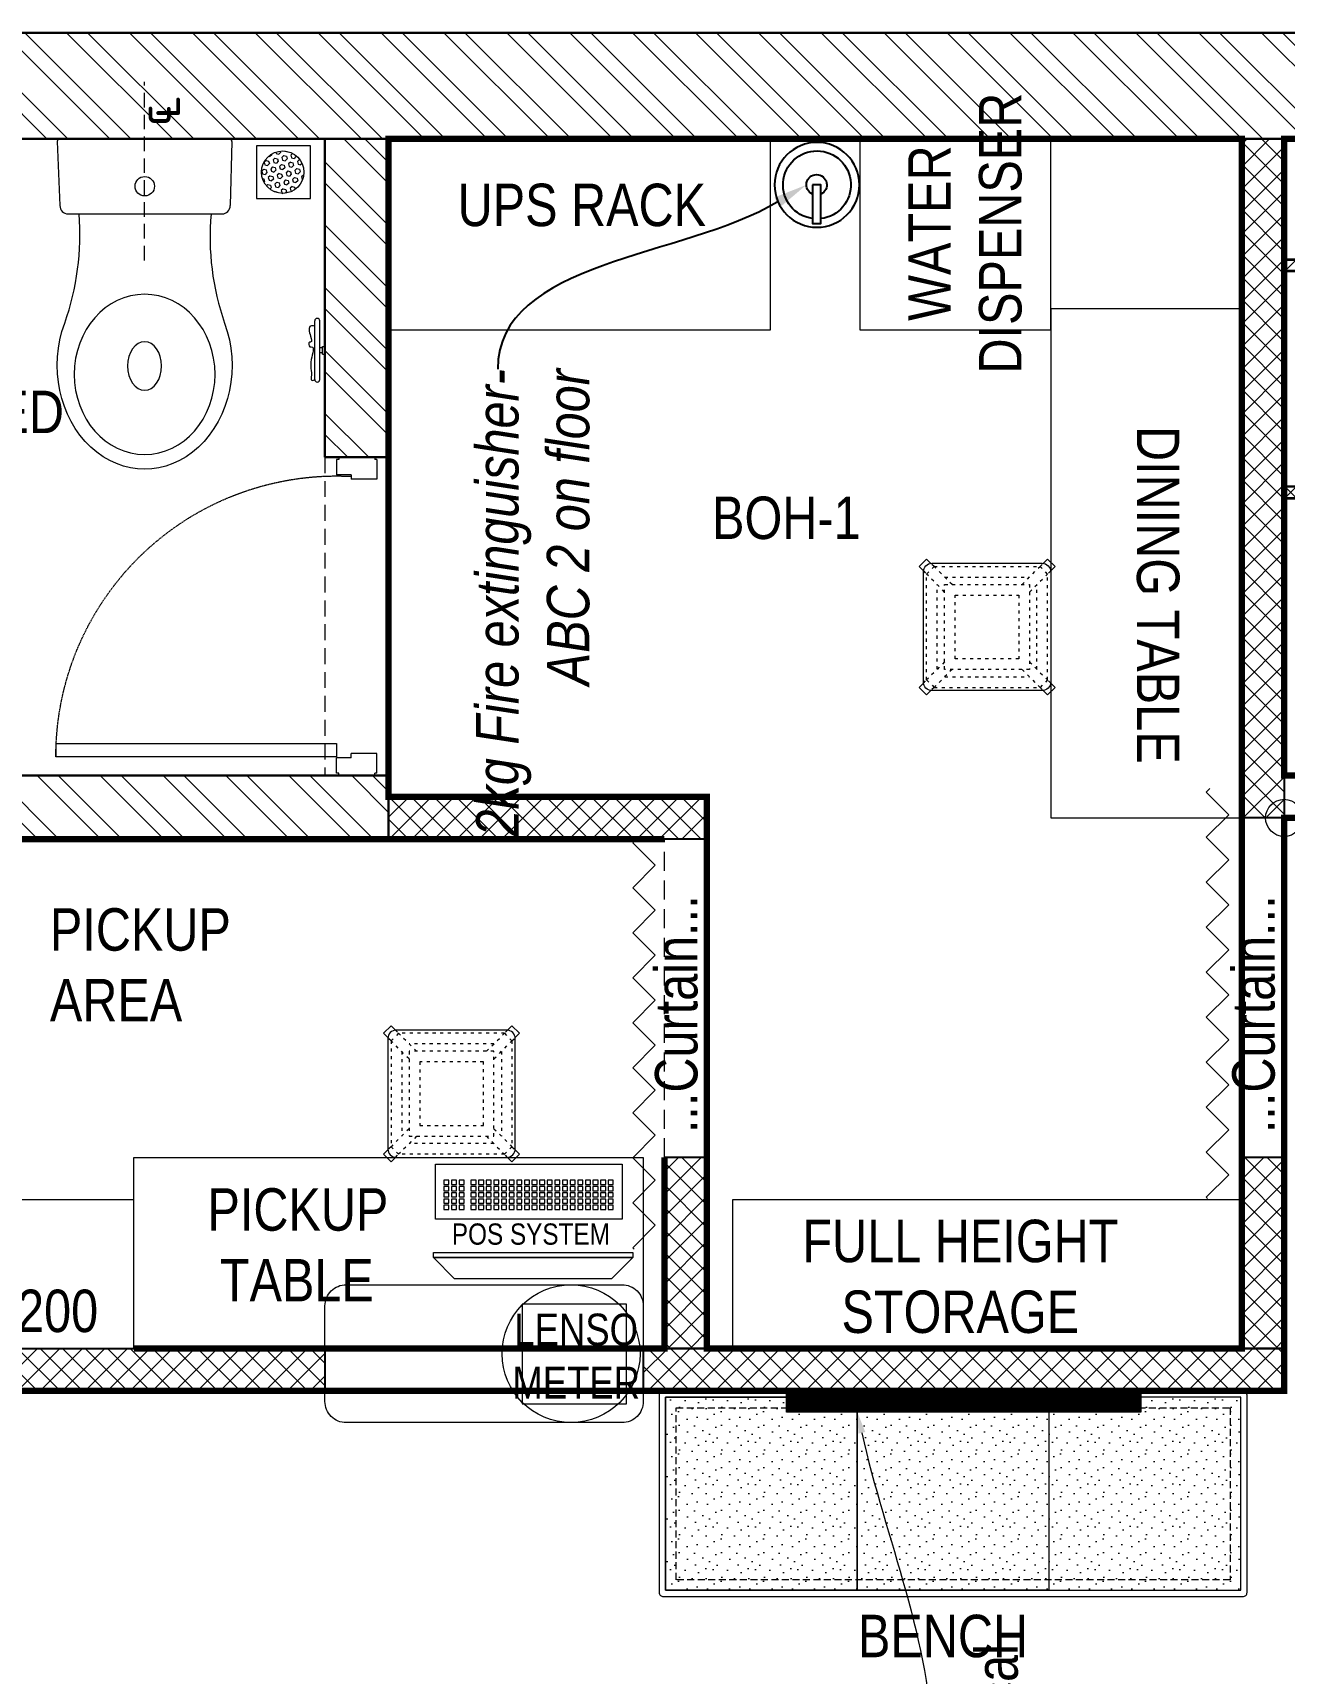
# Model space of a CAD drawing. Header units: millimetres. Extents: x -4703 to 3915, y -898839 to -884084.
# Drawn here: x -2680 to 268, y -887950 to -884084 of the extents above; entities that cross this region are included whole.
import ezdxf
from ezdxf import colors
from ezdxf.entities.mleader import LeaderData, LeaderLine
from ezdxf.math import Vec2, Vec3

# ---------------------------------------------------------------- set-up
doc = ezdxf.new("R2010")
doc.units = ezdxf.units.MM
doc.header["$LTSCALE"] = 12
doc.header["$MEASUREMENT"] = 0
for name, pattern in [('a_p6_plan_L18$0$HIDDEN', [0.375, 0.25, -0.125]), ('ACAD_ISO03W100', [30, 12, -18]), ('CENTER', [2, 1.25, -0.25, 0.25, -0.25]), ('DOT2', [0.125, 0, -0.125]), ('HIDDEN', [0.375, 0.25, -0.125]), ('HIDDEN2', [0.1875, 0.125, -0.0625])]:
    doc.linetypes.add(name, pattern=pattern)
doc.layers.get('0').update_dxf_attribs({"lineweight": 25})
for name, color, linetype, lineweight in [('A-SHUTTER', 5, 'Continuous', 18), ('A-WALL', 1, 'Continuous', 30), ('A-WALL HATCH', 251, 'Continuous', 5), ('centerline-toilets', 2, 'CENTER', 13), ('F-FIRE EXTINGUISHER', 1, 'Continuous', 25), ('LK-CURTAIN', 144, 'Continuous', 9), ('LK-DOOR', 34, 'Continuous', 20), ('LK-DOOR LINTEL', 32, 'HIDDEN2', 5), ('LK-EQPMT', 3, 'Continuous', 18), ('LK-FF&E FLOOR', 1, 'Continuous', 9), ('LK-FF&E WALL', 1, 'Continuous', 9), ('LK-FLOORING-GRAY', 8, 'Continuous', 15), ('LK-IT', 3, 'Continuous', 18), ('LK-PART-HATCH', 8, 'Continuous', 5), ('LK-PARTITION', 21, 'Continuous', 25), ('LK-PELMET', 5, 'a_p6_plan_L18$0$HIDDEN', 9), ('LK-ROOM TAG', 7, 'Continuous', 25), ('LK-Signage', 5, 'Continuous', 13), ('LK-TEXT', 31, 'Continuous', 5), ('LK-TILES FINISH', 251, 'Continuous', 5), ('LN-ELEVATION-1', 81, 'Continuous', 13), ('LN-ELEVATION-2', 103, 'Continuous', 20), ('LN-ELEVATION-3', 125, 'a_p6_plan_L18$0$HIDDEN', 18), ('LN-ELEVATION-5', 167, 'Continuous', 5), ('LN-HATCH', 251, 'Continuous', 0), ('LN-TEXT', 7, 'Continuous', 0), ('PHE-FITTING', 5, 'Continuous', 9), ('PLANO-BOUNDARY', 252, 'Continuous', 5), ('PLANO-CARPET', 3, 'Continuous', 18)]:
    doc.layers.add(name, color=color, linetype=linetype, lineweight=lineweight)
doc.layers.add('LK-FLUTED FINISH', color=20, linetype='Continuous', lineweight=30, true_color=0xff5e29)
doc.layers.add('LK-PAINT FINISH', color=173, linetype='Continuous', lineweight=13, true_color=0x4242e0)
doc.layers.add('PLANO-TRADE AREA', color=7, linetype='Continuous')
doc.styles.add('LK TXT', font='Gill Sans MT Condensed Regular.ttf')
doc.styles.add('LK TXT STD 100', font='Arial Narrow.ttf', dxfattribs={"height": 100})
doc.styles.get("Standard").update_dxf_attribs({"font": 'Arial Narrow.ttf'})

# ---------------------------------------------------------------- blocks, each defined once
blk = doc.blocks.new('CLENS 600 TYPE 6')
at = {"layer": 'LN-ELEVATION-1', "ltscale": 0.5}
blk.add_lwpolyline([(130, -225), (-130, -225, -0.414214), (-150, -205), (-150, 55, -0.414214), (-130, 75), (130, 75, -0.414214), (150, 55), (150, -205, -0.414214)], format="xyb", close=True, dxfattribs=at)
at = {"layer": 'LN-ELEVATION-3', "linetype": 'ACAD_ISO03W100', "ltscale": 0.05}
for p, q in [((-100, 7.3), (-142.4, 49.7)), ((-142.4, -199.7), (-142.4, 49.7)), ((-82.3, 25), (-124.7, 67.4)), ((124.7, 67.4), (-124.7, 67.4)), ((99.7, 42.4), (-99.7, 42.4)), ((82.3, 25), (124.7, 67.4)), ((100, 7.3), (142.4, 49.7)), ((142.4, -199.7), (142.4, 49.7)), ((-117.4, -174.7), (-117.4, 24.7)), ((117.4, -174.7), (117.4, 24.7)), ((-100, -157.3), (-142.4, -199.7)), ((-82.3, -175), (-124.7, -217.4)), ((99.7, -192.4), (-99.7, -192.4)), ((82.3, -175), (124.7, -217.4)), ((100, -157.3), (142.4, -199.7)), ((124.7, -217.4), (-124.7, -217.4))]:
    blk.add_line(p, q, dxfattribs=at)
for points in [[(-132.2, 74.9), (-124.7, 67.4), (-142.4, 49.7), (-149.9, 57.2)], [(132.2, 74.9), (124.7, 67.4), (142.4, 49.7), (149.9, 57.2)], [(-132.2, -224.9), (-124.7, -217.4), (-142.4, -199.7), (-149.9, -207.2)], [(132.2, -224.9), (124.7, -217.4), (142.4, -199.7), (149.9, -207.2)]]:
    blk.add_lwpolyline(points, dxfattribs=at)
for points in [[(100, -175), (-100, -175), (-100, 25), (100, 25)], [(75, -150), (-75, -150), (-75, 0), (75, 0)]]:
    blk.add_lwpolyline(points, close=True, dxfattribs=at)
at = {"layer": 'LN-ELEVATION-5', "ltscale": 0.5}
for points in [[(-149.9, 57.2), (-160.1, 67.4), (-142.4, 85.1), (-132.2, 74.9)], [(149.9, 57.2), (160.1, 67.4), (142.4, 85.1), (132.2, 74.9)], [(-149.9, -207.2), (-160.1, -217.4), (-142.4, -235.1), (-132.2, -224.9)], [(149.9, -207.2), (160.1, -217.4), (142.4, -235.1), (132.2, -224.9)]]:
    blk.add_lwpolyline(points, dxfattribs=at)
blk = doc.blocks.new('*U44')
at = {"layer": 'LK-EQPMT', "ltscale": 12}
blk.add_lwpolyline([(6, 4.9), (-6, 4.9), (-6, -4.9), (6, -4.9)], close=True, dxfattribs=at)
blk = doc.blocks.new('*U47')
at = {"layer": 'LN-ELEVATION-1', "color": 0, "linetype": 'ByBlock', "lineweight": -2, "transparency": 16777216}
for p in [(0, 0), (18, 0), (35.9, 0), (53.9, 0), (71.8, 0), (89.8, 0), (107.8, 0), (125.7, 0), (143.7, 0), (161.6, 0), (179.6, 0), (197.6, 0), (215.5, 0), (233.5, 0), (251.4, 0), (269.4, 0), (287.4, 0), (305.3, 0), (323.3, 0), (0, -14.7), (0, -29.5), (18, -14.7), (18, -29.5), (35.9, -14.7), (35.9, -29.5), (53.9, -14.7), (53.9, -29.5), (71.8, -14.7), (71.8, -29.5), (89.8, -14.7), (89.8, -29.5), (107.8, -14.7), (107.8, -29.5), (125.7, -14.7), (125.7, -29.5), (143.7, -14.7), (143.7, -29.5), (161.6, -14.7), (161.6, -29.5), (179.6, -14.7), (179.6, -29.5), (197.6, -14.7), (197.6, -29.5), (215.5, -14.7), (215.5, -29.5), (233.5, -14.7), (233.5, -29.5), (251.4, -14.7), (251.4, -29.5), (269.4, -14.7), (269.4, -29.5), (287.4, -14.7), (287.4, -29.5), (305.3, -14.7), (305.3, -29.5), (323.3, -14.7), (323.3, -29.5), (0, -44.2), (0, -59), (18, -44.2), (18, -59), (35.9, -44.2), (35.9, -59), (53.9, -44.2), (53.9, -59), (71.8, -44.2), (71.8, -59), (89.8, -44.2), (89.8, -59), (107.8, -44.2), (107.8, -59), (125.7, -44.2), (125.7, -59), (143.7, -44.2), (143.7, -59), (161.6, -44.2), (161.6, -59), (179.6, -44.2), (179.6, -59), (197.6, -44.2), (197.6, -59), (215.5, -44.2), (215.5, -59), (233.5, -44.2), (233.5, -59), (251.4, -44.2), (251.4, -59), (269.4, -44.2), (269.4, -59), (287.4, -44.2), (287.4, -59), (305.3, -44.2), (305.3, -59), (323.3, -44.2), (323.3, -59)]:
    blk.add_blockref('*U44', p, dxfattribs=at)
blk = doc.blocks.new('*U46')
at = {"layer": 'LK-EQPMT', "ltscale": 12}
blk.add_lwpolyline([(6, 4.9), (-6, 4.9), (-6, -4.9), (6, -4.9)], close=True, dxfattribs=at)
blk = doc.blocks.new('*U45')
at = {"layer": 'LN-ELEVATION-1', "color": 0, "linetype": 'ByBlock', "lineweight": -2, "transparency": 16777216}
for p in [(0, 0), (18, 0), (35.9, 0), (0, -14.7), (0, -29.5), (18, -14.7), (18, -29.5), (35.9, -14.7), (35.9, -29.5), (0, -44.2), (0, -59), (18, -44.2), (18, -59), (35.9, -44.2), (35.9, -59)]:
    blk.add_blockref('*U46', p, dxfattribs=at)
blk = doc.blocks.new('A$C1b67bf34')
at = {"layer": 'LN-ELEVATION-1', "ltscale": 0.5}
for points in [[(445, 269.6), (445, 140.5), (5, 140.5), (5, 269.6)], [(470, 50), (0, 50), (0, 62), (470, 62)], [(420, 0), (50, 0), (0, 50), (470, 50)]]:
    blk.add_lwpolyline(points, close=True, dxfattribs=at)
at = {"layer": 'LN-ELEVATION-1', "rotation": 180}
for name, p in [('*U45', (66.4, 168)), ('*U47', (417.9, 168))]:
    blk.add_blockref(name, p, dxfattribs=at)
at = {"layer": 'LN-ELEVATION-3', "color": 13, "ltscale": 0.5, "true_color": 0xff5252, "insert": (43.5, 130.2), "char_height": 50, "attachment_point": 1}
blk.add_mtext_dynamic_manual_height_columns('POS SYSTEM', width=589.022, gutter_width=12.5, heights=[0], dxfattribs=at)
blk = doc.blocks.new('WC-Pico')
at = {"layer": 'centerline-toilets', "linetype": 'HIDDEN', "ltscale": 10}
blk.add_line((0, -125.2), (0, 242.7), dxfattribs=at)
at = {"layer": 'PHE-FITTING'}
for p, q in [((-179.8, 119.8), (-174.6, -12.4)), ((174.8, 125), (-174.8, 125)), ((179.8, 119.8), (176.3, -12.4)), ((-157.8, -29.5), (159.5, -29.5))]:
    blk.add_line(p, q, dxfattribs=at)
blk.add_circle((0.2, 27.5), 20, dxfattribs=at)
for centre, radius, start, end in [((-174.8, 120), 5, 90, 182.0454), ((174.8, 120), 5, 357.9546, 90), ((-157.7, -12.7), 16.8, 179.1019, 269.6491), ((-678.1, -72.8), 544.8, 340.5196, 4.5617), ((678.5, -76.9), 543.8, 174.997, 199.0619), ((159.4, -12.7), 16.8, 270.3509, 0.8981)]:
    blk.add_arc(centre, radius, start, end, dxfattribs=at)
at = {"layer": 'PHE-FITTING', "extrusion": (0, 0, -1)}
blk.add_ellipse((0, -360), major_axis=(0, 165), ratio=0.878788, dxfattribs=at)
for centre, major_axis, ratio, start_param, end_param in [((0, -341.2), (0, 213.8), 0.842028, 7.436326, 11.41323), ((0, -342.6), (0, 50), 0.7, 1.570796326794896, 7.853981633974482)]:
    blk.add_ellipse(centre, major_axis=major_axis, ratio=ratio, start_param=start_param, end_param=end_param, dxfattribs=at)
at = {"layer": 'centerline-toilets', "linetype": 'DOT2', "insert": (31.4, 174.7), "char_height": 75, "width": 495.827, "attachment_point": 5, "rotation": 90}
blk.add_mtext('{\\fISOCPEUR|b0|i0|c0|p34;℄}', dxfattribs=at)
blk = doc.blocks.new('jALI')
at = {"layer": 'PHE-FITTING', "ltscale": 5}
h = blk.add_hatch(dxfattribs=at)
h.set_pattern_fill('HEX', color=256, scale=50, angle=135, double=1)
h.set_pattern_definition([(135, (-344825.863, 460708.187), (-7.65465545, -7.65465545), [6.25, -12.5]), (255, (-344825.863, 460708.187), (10.4564538, -2.80179835), [6.25, -12.5]), (195, (-344830.282, 460712.606), (2.80179835, -10.4564538), [6.25, -12.5])])
edge = h.paths.add_edge_path()
edge.add_arc((-393187.5, 163647.6), 50, -90, 270)
blk.add_lwpolyline([(-393249.5, 163581.9), (-393125.5, 163581.9), (-393125.5, 163709.4), (-393249.5, 163709.4)], close=True, dxfattribs=at)
blk.add_circle((-393187.5, 163647.6), 50, dxfattribs=at)
blk = doc.blocks.new('*U42')
at = {"layer": 'LK-DOOR'}
for p, q in [((547491.5, 1778573.8), (547491.5, 1779235.3)), ((547522.8, 1779235.3), (547491.5, 1779235.3)), ((547522.8, 1779235.3), (547522.8, 1778573.8)), ((547447.3, 1778568.6), (547452.5, 1778568.6)), ((547447.3, 1778484.1), (547447.3, 1778568.6)), ((547452.5, 1778573.8), (547488.9, 1778573.8)), ((547452.5, 1778568.6), (547452.5, 1778573.8)), ((547488.9, 1778539.9), (547488.9, 1778573.8)), ((547522.8, 1778573.8), (547491.5, 1778573.8)), ((548192.1, 1778573.8), (548155.6, 1778573.8)), ((548155.6, 1778539.9), (548155.6, 1778573.8)), ((548192.1, 1778568.6), (548192.1, 1778573.8)), ((548197.3, 1778568.6), (548192.1, 1778568.6)), ((548197.3, 1778484.1), (548197.3, 1778568.6)), ((547488.9, 1778539.9), (547499.3, 1778539.9)), ((547499.3, 1778478.9), (547499.3, 1778539.9)), ((548145.2, 1778478.9), (548145.2, 1778539.9)), ((548155.6, 1778539.9), (548145.2, 1778539.9)), ((547447.3, 1778484.1), (547452.5, 1778484.1)), ((547452.5, 1778478.9), (547452.5, 1778484.1)), ((547452.5, 1778478.9), (547499.3, 1778478.9)), ((548192.1, 1778478.9), (548145.2, 1778478.9)), ((548192.1, 1778478.9), (548192.1, 1778484.1)), ((548197.3, 1778484.1), (548192.1, 1778484.1))]:
    blk.add_line(p, q, dxfattribs=at)
at = {"layer": 'LK-DOOR', "color": 7, "linetype": 'HIDDEN2', "extrusion": (0, 0, -1)}
blk.add_ellipse((547491.5, 1778573.8), major_axis=(661.5, 0), ratio=1, start_param=-1.570791, end_param=0.051209, dxfattribs=at)
blk = doc.blocks.new('towel ring')
at = {"layer": 'PHE-FITTING'}
for p, q in [((-173666.7, -1172528.8, 184141.9), (-173666.7, -1172522.8, 184141.9)), ((-173588.7, -1172546.8, 184141.9), (-173726.7, -1172546.8, 184141.9))]:
    blk.add_line(p, q, dxfattribs=at)
at = {"layer": 'PHE-FITTING', "color": 1}
for p, q in [((-173648.7, -1172522.8, 184141.9), (-173666.7, -1172522.8, 184141.9)), ((-173648.7, -1172528.8, 184141.9), (-173666.7, -1172528.8, 184141.9)), ((-173663.7, -1172528.8, 184141.9), (-173663.7, -1172534.8, 184141.9)), ((-173651.7, -1172528.8, 184141.9), (-173651.7, -1172534.8, 184141.9)), ((-173648.7, -1172528.8, 184141.9), (-173648.7, -1172522.8, 184141.9)), ((-173588.7, -1172534.8, 184141.9), (-173726.7, -1172534.8, 184141.9))]:
    blk.add_line(p, q, dxfattribs=at)
for centre, start, end in [((-173726.7, -1172540.8, 184141.9), 90, 270), ((-173588.7, -1172540.8, 184141.9), 270, 90)]:
    blk.add_arc(centre, 6, start, end, dxfattribs=at)
blk.add_open_spline([(-173714.6, -1172546.8, 184141.9), (-173715.1, -1172550.5, 184141.9), (-173716.6, -1172563.3, 184141.9), (-173696.3, -1172558.6, 184141.9), (-173675.8, -1172552, 184141.9), (-173677.6, -1172562, 184141.9), (-173664.3, -1172561.7, 184141.9), (-173668.4, -1172544.9, 184141.9), (-173623.5, -1172562.7, 184141.9), (-173609, -1172552.1, 184141.9), (-173585.4, -1172556.7, 184141.9), (-173586.8, -1172550.4, 184141.9), (-173587.6, -1172546.8, 184141.9)], degree=3, knots=[0, 0, 0, 0, 9.744972, 33.823887, 47.583551, 49.497915, 60.560502, 63.822284, 93.508019, 135.756925, 141.904352, 150.301906, 150.301906, 150.301906, 150.301906], dxfattribs=at)
blk = doc.blocks.new('existignn csk')
at = {"layer": 'A-WALL HATCH'}
h = blk.add_hatch(dxfattribs=at)
h.set_pattern_fill('ANSI32', color=256, scale=11, angle=180)
h.set_pattern_definition([(225, (-896977.96, -931837.92), (74.087113, -74.087113), []), (225, (-897027.35, -931837.92), (74.087113, -74.087113), [])])
h.paths.add_polyline_path([(42316.3, -894928), (42316.3, -888548), (42066.3, -888548), (42066.3, -894708), (38251.3, -894708), (38251.3, -894678), (29511.3, -894678), (29511.3, -894928)])
h.paths.add_polyline_path([(41416.3, -888378), (41416.3, -888128), (38251.3, -888128), (38251.3, -888378)])
h.paths.add_polyline_path([(37461.3, -888328), (37461.3, -888128), (34221.3, -888128), (34221.3, -888328)])
h.paths.add_polyline_path([(33416.3, -888328), (33416.3, -888128), (30406.3, -888128), (30406.3, -888328)])
h = blk.add_hatch(dxfattribs=at)
h.set_pattern_fill('ANSI32', color=256, scale=11, angle=180)
h.set_pattern_definition([(225, (-915999.81, -931704.11), (74.087113, -74.087113), []), (225, (-916049.2, -931704.11), (74.087113, -74.087113), [])])
h.paths.add_polyline_path([(40566.3, -890198), (40416.3, -890198), (40416.3, -888378), (40566.3, -888378)])
h.paths.add_polyline_path([(41316.3, -890048), (42066.3, -890048), (42066.3, -890198), (41316.3, -890198)])
at = {"layer": 'A-WALL'}
for p, q in [((42316.3, -888128), (42316.3, -894928)), ((42066.3, -888548), (42066.3, -894708))]:
    blk.add_line(p, q, dxfattribs=at)
for points in [[(40566.3, -890198), (40416.3, -890198), (40416.3, -888378), (40566.3, -888378)], [(41316.3, -890048), (42066.3, -890048), (42066.3, -890198), (41316.3, -890198)]]:
    blk.add_lwpolyline(points, close=True, dxfattribs=at)
at = {"layer": 'LK-DOOR LINTEL', "ltscale": 25}
blk.add_lwpolyline([(41316.3, -890048), (40566.3, -890048), (40566.3, -890198), (41316.3, -890198)], close=True, dxfattribs=at)
at = {"layer": 'LK-DOOR'}
blk.add_blockref('*U42', (-506880.9, -2668649.4), dxfattribs=at)
at = {"layer": 'PHE-FITTING', "lineweight": 0, "ltscale": 0.5, "xscale": 1.144356527365744, "yscale": 1.144356527365744, "zscale": 1.144356527365744, "rotation": 270}
blk.add_blockref('WC-Pico', (41923.3, -889623.2), dxfattribs=at)
at = {"layer": 'PHE-FITTING', "lineweight": 0, "ltscale": 0.5}
blk.add_blockref('jALI', (435175.5, -1053596.1), dxfattribs=at)
at = {"layer": 'PHE-FITTING', "rotation": 180}
blk.add_blockref('towel ring', (-132089.3, -2062570.8, -184141.9), dxfattribs=at)
blk = doc.blocks.new('Fire Extinguisher')
at = {"layer": 'F-FIRE EXTINGUISHER'}
blk.add_lwpolyline([(589005.8, -118755.1), (589119.7, -118755.1), (589119.7, -118780.2), (589005.8, -118780.2)], close=True, dxfattribs=at)
blk.add_circle((589005.8, -118768.7), 125, dxfattribs=at)
for centre, radius, start, end in [((589005.8, -118768.7), 100, 7.783, 353.372), ((589005.8, -118767.7), 30.1, 24.6345, 335.3655)]:
    blk.add_arc(centre, radius, start, end, dxfattribs=at)
blk = doc.blocks.new('3 seater Bench 1385')
at = {"layer": 'LN-HATCH', "lineweight": 0}
h = blk.add_hatch(dxfattribs=at)
h.set_pattern_fill('STIP1', color=177, scale=100, angle=270, pattern_type=2)
h.set_pattern_definition([(270, (6617025.25, -170439.11), (100, -2e-13), [0, -100]), (270, (6617009.25, -170451.11), (100, -2e-13), [0, -100]), (270, (6616985.25, -170446.11), (100, -2e-13), [0, -100]), (270, (6616962.25, -170481.11), (100, -2e-13), [0, -100]), (270, (6616998.25, -170478.11), (100, -2e-13), [0, -100]), (270, (6617022.25, -170505.11), (100, -2e-13), [0, -100]), (270, (6617029.25, -170470.11), (100, -2e-13), [0, -100]), (270, (6616988.25, -170512.11), (100, -2e-13), [0, -100]), (270, (6616956.25, -170507.11), (100, -2e-13), [0, -100]), (270, (6616941.25, -170433.11), (100, -2e-13), [0, -100]), (270, (6616961.25, -170451.11), (100, -2e-13), [0, -100]), (270, (6616942.25, -170465.11), (100, -2e-13), [0, -100]), (270, (6617006.25, -170526.11), (100, -2e-13), [0, -100]), (270, (6616981.25, -170494.11), (100, -2e-13), [0, -100]), (270, (6617014.25, -170486.11), (100, -2e-13), [0, -100]), (270, (6617005.25, -170503.11), (100, -2e-13), [0, -100]), (270, (6616978.25, -170467.11), (100, -2e-13), [0, -100]), (270, (6617032.25, -170495.11), (100, -2e-13), [0, -100]), (270, (6616973.25, -170526.11), (100, -2e-13), [0, -100]), (270, (6616943.25, -170523.11), (100, -2e-13), [0, -100])])
h.paths.add_polyline_path([(677.5, 227.5), (225.8, 227.5), (225.8, -227.5), (677.5, -227.5)])
h.paths.add_polyline_path([(-225.8, 227.5), (225.8, 227.5), (225.8, -227.5), (-225.8, -227.5)])
h.paths.add_polyline_path([(-677.5, 227.5), (-225.8, 227.5), (-225.8, -227.5), (-677.5, -227.5)])
at = {"layer": 'LN-ELEVATION-2', "ltscale": 0.5}
for points in [[(-677.5, 227.5), (-225.8, 227.5), (-225.8, -227.5), (-677.5, -227.5)], [(-225.8, 227.5), (225.8, 227.5), (225.8, -227.5), (-225.8, -227.5)], [(677.5, 227.5), (225.8, 227.5), (225.8, -227.5), (677.5, -227.5)]]:
    blk.add_lwpolyline(points, close=True, dxfattribs=at)
at = {"layer": 'LN-ELEVATION-5', "ltscale": 0.5}
blk.add_lwpolyline([(682.5, 242.5), (-682.5, 242.5, 0.414214), (-692.5, 232.5), (-692.5, -232.5, 0.414214), (-682.5, -242.5), (682.5, -242.5, 0.414214), (692.5, -232.5), (692.5, 232.5, 0.414214)], format="xyb", close=True, dxfattribs=at)
blk.add_lwpolyline([(677.5, 227.5), (-677.5, 227.5), (-677.5, -227.5), (677.5, -227.5)], close=True, dxfattribs=at)
at = {"layer": 'LN-ELEVATION-5', "linetype": 'HIDDEN2', "ltscale": 11}
blk.add_lwpolyline([(-652.5, 202.5), (652.5, 202.5), (652.5, -202.5), (-652.5, -202.5)], close=True, dxfattribs=at)
blk = doc.blocks.new('A$C6fa91473')
at = {"layer": 'LK-EQPMT'}
blk.add_lwpolyline([(295.2, 0), (295.2, 235), (49.2, 235), (49.2, 0)], close=True, dxfattribs=at)
at = {"layer": 'LK-TEXT', "color": 0, "linetype": 'Continuous', "ltscale": 3, "insert": (176.5, 112.7), "char_height": 75, "attachment_point": 5, "style": 'LK TXT'}
blk.add_mtext_dynamic_manual_height_columns('LENSO\\PMETER', width=353.056, gutter_width=0.5, heights=[0], dxfattribs=at)
blk = doc.blocks.new('32INCH VC FOR CLINIC')
at = {"layer": 'LK-IT', "ltscale": 12}
for p, q in [((81.5, 109.7), (81.5, 125.2)), ((81.5, 125.2), (128, 125.2)), ((128, 125.2), (128, 109.7)), ((617, 125.2), (617, 109.7)), ((617, 125.2), (663.5, 125.2)), ((663.5, 109.7), (663.5, 125.2)), ((0, 90.3), (19.4, 109.7)), ((0, 70.9), (0, 90.3)), ((725.6, 109.7), (19.4, 109.7)), ((745, 90.3), (725.6, 109.7)), ((745, 70.9), (745, 90.3))]:
    blk.add_line(p, q, dxfattribs=at)
at = {"layer": 'LK-IT'}
for p, q in [((116.9, 152.6), (92.6, 128.3)), ((92.6, 152.6), (116.9, 128.3)), ((627.7, 152.6), (652, 128.3))]:
    blk.add_line(p, q, dxfattribs=at)
for points in [[(89.6, 125.2), (119.9, 125.2), (119.9, 155.6), (89.6, 155.6)], [(655, 125.2), (624.7, 125.2), (624.7, 155.6), (655, 155.6)], [(92.6, 128.3), (116.9, 128.3), (116.9, 152.6), (92.6, 152.6)], [(652, 128.3), (627.7, 128.3), (627.7, 152.6), (652, 152.6)]]:
    blk.add_lwpolyline(points, close=True, dxfattribs=at)
at = {"layer": 'LK-IT', "ltscale": 12}
blk.add_lwpolyline([(0, 58), (0, 70.9), (745, 70.9), (745, 58)], close=True, dxfattribs=at)
at = {"layer": 'LK-IT', "color": 0, "ltscale": 2, "insert": (391.2, -22.4), "char_height": 50, "attachment_point": 5}
blk.add_mtext_dynamic_manual_height_columns('32" TV SCREEN -VC', width=466.48, gutter_width=12.5, heights=[0], dxfattribs=at)
blk = doc.blocks.new('A$C989cf251')
at = {"layer": 'LK-PART-HATCH', "ltscale": 0.001}
h = blk.add_hatch(dxfattribs=at)
h.set_pattern_fill('ANSI37', color=256, scale=300)
h.set_pattern_definition([(45, (-30406.333, 894708), (-26.5165043, 26.5165043), []), (135, (-30406.333, 894708), (-26.5165043, -26.5165043), [])])
h.paths.add_polyline_path([(298, 6380), (248, 6380), (248, 6272), (0, 6272), (0, 6222), (298, 6222)])
h.paths.add_polyline_path([(4073, 6380), (4023, 6380), (4023, 6192), (3072, 6192), (3072, 6210), (3022, 6210), (3022, 6142), (4073, 6142)])
h.paths.add_polyline_path([(6847, 6380), (6797, 6380), (6797, 6142), (7833, 6142), (7833, 6170), (7055, 6170), (7055, 6192), (6847, 6192)])
h.paths.add_polyline_path([(8810, 6330), (8710, 6330), (8710, 4660), (8810, 4660)])
h.paths.add_polyline_path([(9260, 3860), (8810, 3860), (8810, 3760), (9260, 3760)])
h.paths.add_polyline_path([(8810, 3910), (8710, 3910), (8710, 2400), (8810, 2400)])
h.paths.add_polyline_path([(10110, 4510), (10010, 4510), (10010, 3760), (10110, 3760)])
h.paths.add_polyline_path([(9260, 2500), (8810, 2500), (8810, 2400), (9260, 2400)])
h.paths.add_polyline_path([(11660, 2500), (10060, 2500), (10060, 2400), (11660, 2400)])
h.paths.add_polyline_path([(10060, 1600), (8860, 1600), (8860, 1500), (10060, 1500)])
h.paths.add_polyline_path([(10160, 1600), (10060, 1600), (10060, 1500), (10060, 0), (10160, 0)])
h.paths.add_polyline_path([(7660, 1500), (7560, 1500), (7560, 30), (7660, 30)])
h.paths.add_polyline_path([(8110, 1600), (7560, 1600), (7560, 1500), (7660, 1500), (8110, 1500)])
h.paths.add_polyline_path([(7560, 388), (7322, 388), (7322, 268), (6917, 268), (6917, 30), (6967, 30), (6967, 218), (7372, 218), (7372, 338), (7560, 338)])
at = {"layer": 'LK-PARTITION'}
for points in [[(8810, 4660), (8710, 4660), (8710, 6330), (8810, 6330)], [(10110, 3760), (10010, 3760), (10010, 4510), (10110, 4510)], [(8810, 3910), (8710, 3910), (8710, 2400), (8810, 2400)], [(9260, 3860), (8810, 3860), (8810, 3760), (9260, 3760)], [(9260, 2500), (8810, 2500), (8810, 2400), (9260, 2400)], [(10060, 2500), (11660, 2500), (11660, 2400), (10060, 2400)]]:
    blk.add_lwpolyline(points, close=True, dxfattribs=at)
at = {"layer": 'LK-PELMET', "ltscale": 15}
for points in [[(8810, 3910), (8810, 4660), (8710, 4660), (8710, 3910)], [(9260, 3860), (10010, 3860), (10010, 3760), (9260, 3760)], [(9260, 2500), (10060, 2500), (10060, 2400), (9260, 2400)], [(10160, 1600), (10060, 1600), (10060, 2400), (10160, 2400)]]:
    blk.add_lwpolyline(points, close=True, dxfattribs=at)

msp = doc.modelspace()

# ---------------------------------------------------------------- hatches: boundary and pattern name
at = {"layer": 'LK-CURTAIN'}
h = msp.add_hatch(dxfattribs=at)
h.set_pattern_fill('ZIGZAG', color=256, scale=600, angle=765)
h.set_pattern_definition([(45, (-23992.774, -797202.4), (6e-13, 106.06602), [75, -75]), (135, (-23939.74, -797149.365), (-106.06602, 6e-13), [75, -75])])
edge = h.paths.add_edge_path()
edge.add_line((161.6, -885869), (164.9, -886830.6))
edge.add_line((164.9, -886830.6), (74.2, -886831.4))
edge.add_line((74.2, -886822.8), (74.1, -885865))
edge.add_line((74.1, -885865), (163.9, -885865))
h = msp.add_hatch(dxfattribs=at)
h.set_pattern_fill('ZIGZAG', color=256, scale=600, angle=765)
h.set_pattern_definition([(45, (-25343.774, -797321.4), (6e-13, 106.06602), [75, -75]), (135, (-25290.74, -797268.365), (-106.06602, 6e-13), [75, -75])])
edge = h.paths.add_edge_path()
edge.add_line((-1189.4, -885988), (-1186.1, -886949.6))
edge.add_line((-1186.1, -886949.6), (-1276.8, -886950.4))
edge.add_line((-1276.8, -886941.8), (-1276.9, -885984))
edge.add_line((-1276.9, -885984), (-1187.1, -885984))
at = {"layer": 'LK-Signage'}
h = msp.add_hatch(dxfattribs=at)
h.set_pattern_fill('ANSI31', color=256, angle=270)
h.set_pattern_definition([(315, (2339130.74703, -859099.9726), (0.088388347648, 0.088388347648), [])])
h.paths.add_polyline_path([(-69.5, -887284.2), (-69.5, -887334.2), (-904.5, -887334.2), (-904.5, -887284.2)])

# ---------------------------------------------------------------- linework, layer by layer
at = {"layer": 'LK-FF&E WALL'}
for points in [[(-942, -884334.2), (-1842, -884334.2), (-1842, -884784.2), (-942, -884784.2)], [(-282, -884784.2), (-282, -884334.2), (-732, -884334.2), (-732, -884784.2)], [(168, -885934.2), (168, -884734.2), (-282, -884734.2), (-282, -885934.2)], [(-1242, -887184.2), (-2442, -887184.2), (-2442, -886734.2), (-1242, -886734.2)], [(-3642, -886834.2), (-3642, -887184.2), (-2442, -887184.2), (-2442, -886834.2)], [(-1032, -886834.2), (-1032, -887184.2), (168, -887184.2), (168, -886834.2)]]:
    msp.add_lwpolyline(points, close=True, dxfattribs=at)
msp.add_lwpolyline([(-1992, -887309.2), (-1992, -887084.2, -0.414214), (-1942, -887034.2), (-1292, -887034.2, -0.414214), (-1242, -887084.2), (-1242, -887309.2, -0.414214), (-1292, -887359.2), (-1942, -887359.2, -0.414214)], format="xyb", close=True, dxfattribs=at)
msp.add_circle((-1412.1, -887196.7), 162.5, dxfattribs=at)
at = {"layer": 'LK-FLOORING-GRAY'}
msp.add_circle((268, -885934.2), 43.8, dxfattribs=at)
at = {"layer": 'LK-FLUTED FINISH', "linetype": 'ACAD_ISO03W100', "ltscale": 0.05, "const_width": 15}
msp.add_lwpolyline([(1068, -887884.2), (1068, -885934.2), (1068, -885934.2), (268, -885934.2), (268, -887284.2), (-3662, -887284.2)], dxfattribs=at)
at = {"layer": 'LK-PAINT FINISH', "linetype": 'ACAD_ISO03W100', "ltscale": 0.05, "const_width": 15}
msp.add_lwpolyline([(-1842, -884334.2), (168, -884334.2), (168, -887184.2), (-1092, -887184.2), (-1092, -885884.2), (-1842, -885884.2)], close=True, dxfattribs=at)
at = {"layer": 'LK-Signage'}
msp.add_lwpolyline([(-69.5, -887284.2), (-69.5, -887334.2), (-904.5, -887334.2), (-904.5, -887284.2)], close=True, dxfattribs=at)
at = {"layer": 'LK-TILES FINISH', "color": 212, "linetype": 'ACAD_ISO03W100', "ltscale": 0.05, "true_color": 0xde21d8, "const_width": 15}
msp.add_lwpolyline([(2668, -885834.2), (268, -885834.2), (268, -884334.2), (2668, -884334.2)], close=True, dxfattribs=at)
for points in [[(-1192, -885984.2), (-3662, -885984.2), (-3662, -887184.2)], [(-1192, -886734.2), (-1192, -887184.2), (-2442, -887184.2)]]:
    msp.add_lwpolyline(points, dxfattribs=at)
at = {"layer": 'PLANO-BOUNDARY', "ltscale": 50}
msp.add_lwpolyline([(-3712, -892179.2), (-3712, -888939.2), (-3502, -888939.2), (-3502, -888149.2), (-3662, -888149.2), (-3662, -885984.2), (-1842, -885984.2), (-1842, -885834.2), (-3662, -885834.2), (-3662, -884984.2), (-3492, -884984.2), (-3492, -884334.2), (-1992, -884334.2), (-1992, -885084.2), (-1842, -885084.2), (-1842, -884334.2), (2668, -884334.2), (2668, -888149.2), (2638, -888149.2), (2638, -896733.2)], dxfattribs=at)
at = {"layer": 'PLANO-CARPET', "ltscale": 50}
msp.add_lwpolyline([(-3712, -892179.2), (-3712, -888939.2), (-3502, -888939.2), (-3502, -888149.2), (-3662, -888149.2), (-3662, -885984.2), (-1842, -885984.2), (-1842, -885834.2), (-3662, -885834.2), (-3662, -884984.2), (-3492, -884984.2), (-3492, -884334.2), (-1992, -884334.2), (-1992, -885084.2), (-1842, -885084.2), (-1842, -884334.2), (2668, -884334.2), (2668, -888149.2), (2638, -888149.2), (2638, -896733.2)], dxfattribs=at)
at = {"layer": 'PLANO-TRADE AREA', "ltscale": 50}
msp.add_lwpolyline([(-3662, -887284.2), (268, -887284.2), (268, -885934.2), (1068, -885934.2), (1068, -888434.2), (2638, -888434.2), (2638, -896733.2), (-3542, -896733.2), (-3542, -895994.2), (-3712, -895994.2), (-3712, -892984.2), (-3542, -892984.2), (-3542, -892179.2), (-3712, -892179.2), (-3712, -888939.2), (-3502, -888939.2), (-3502, -888149.2), (-3662, -888149.2)], close=True, dxfattribs=at)

# ---------------------------------------------------------------- block references
at = {"rotation": 90}
msp.add_blockref('existignn csk', (-892040, -926400.5), dxfattribs=at)
msp.add_blockref('A$C6fa91473', (-1576.5, -887315))
at = {"layer": 'A-SHUTTER', "rotation": 90}
msp.add_blockref('A$C989cf251', (2668, -895994.2), dxfattribs=at)
at = {"layer": 'F-FIRE EXTINGUISHER', "xscale": -0.7999767622731495, "yscale": 0.7999767622731495, "zscale": 0.7999767622731495, "rotation": 90}
msp.add_blockref('Fire Extinguisher', (-95845, -413251.5), dxfattribs=at)
at = {"layer": 'LK-FF&E FLOOR'}
msp.add_blockref('3 seater Bench 1385', (-512, -887526.7), dxfattribs=at)
at = {"layer": 'LK-FF&E WALL', "rotation": 269.9999999999999}
msp.add_blockref('CLENS 600 TYPE 6', (-357, -885484.2), dxfattribs=at)
at = {"layer": 'LK-FF&E WALL', "xscale": -1, "rotation": 180}
msp.add_blockref('CLENS 600 TYPE 6', (-1693.8, -886659.2), dxfattribs=at)
at = {"layer": 'LK-IT', "rotation": 89.99999999999999}
msp.add_blockref('32INCH VC FOR CLINIC', (423.6, -885272.1), dxfattribs=at)
at = {"layer": 'LK-IT'}
msp.add_blockref('A$C1b67bf34', (-1736.5, -887020), dxfattribs=at)

# ---------------------------------------------------------------- texts
at = {"layer": 'LK-CURTAIN', "char_height": 100, "attachment_point": 7, "rotation": 90, "style": 'LK TXT STD 100'}
for insert in [(-1113, -886671), (247, -886671)]:
    msp.add_mtext_dynamic_manual_height_columns('\\pi-6.07108;...Curtain...', width=527.831, gutter_width=1, heights=[0], dxfattribs=dict(at, insert=insert))
at = {"layer": 'LK-ROOM TAG', "color": 5, "linetype": 'Continuous', "ltscale": 3, "char_height": 100, "width": 1513.5, "attachment_point": 1, "style": 'LK TXT STD 100'}
for s, insert in [('PROPOSED\\PTOILET', (-3256, -884927.5)), ('BOH-1', (-1080, -885177)), ('PICKUP \\PAREA', (-2640, -886147))]:
    msp.add_mtext(s, dxfattribs=dict(at, insert=insert))
at = {"layer": 'LK-TEXT', "color": 0, "linetype": 'Continuous', "ltscale": 3, "insert": (-483.6, -884556.2), "char_height": 100, "attachment_point": 5, "rotation": 90, "style": 'LK TXT STD 100'}
msp.add_mtext_dynamic_manual_height_columns('WATER \\PDISPENSER', width=264.162, gutter_width=0.75, heights=[0], dxfattribs=at)
at = {"layer": 'LK-TEXT', "color": 0, "linetype": 'Continuous', "ltscale": 3, "insert": (-1386.8, -884490.4), "char_height": 100, "attachment_point": 5, "style": 'LK TXT STD 100'}
msp.add_mtext_dynamic_manual_height_columns('UPS RACK', width=1099.487, gutter_width=1, heights=[0], dxfattribs=at)
at = {"layer": 'LK-TEXT', "linetype": 'Continuous', "ltscale": 3, "insert": (-1094.5, -887811.9), "char_height": 100, "width": 1099.487, "attachment_point": 1, "style": 'LK TXT STD 100'}
msp.add_mtext('\\pi358.33825,t658.33825;BENCH', dxfattribs=at)
at = {"layer": 'LN-TEXT', "linetype": 'Continuous', "ltscale": 3, "insert": (21, -884868.1), "char_height": 100, "attachment_point": 1, "rotation": 270, "style": 'LK TXT STD 100'}
msp.add_mtext_dynamic_manual_height_columns('\\pi142.58385;DINING TABLE', width=1066.068, gutter_width=1, heights=[0], dxfattribs=at)
at = {"layer": 'LN-TEXT', "linetype": 'Continuous', "ltscale": 3, "char_height": 100, "attachment_point": 1, "style": 'LK TXT STD 100'}
for s, width, insert in [('\\pi185.70624;PICKUP  \\P\\pi215.03775;TABLE  ', 783.964, (-2454.6, -886806.8)), ('\\pi323.10633; PICKUP \\P\\pi128.59746;STORAGE-1200', 1099.487, (-3507.9, -886879.1)), ('\\pi183.27004;FULL HEIGHT \\P\\pi275.32324;STORAGE ', 1099.487, (-1050.4, -886881.1))]:
    msp.add_mtext_dynamic_manual_height_columns(s, width=width, gutter_width=1, heights=[0], dxfattribs=dict(at, insert=insert))

# ---------------------------------------------------------------- leaders
at = {"layer": 'F-FIRE EXTINGUISHER'}
ml = msp.add_multileader_mtext('Standard', dxfattribs=at)
ml.set_content('{\\fArial Narrow|b0|i1|c0|p34;\\C240;2kg Fire extinguisher-\\PABC 2 on floor}', color=1, style='LK TXT STD 100')
ml.set_leader_properties(color=240, linetype='ByLayer', lineweight=-1)
ml.build(insert=Vec2(0, 0))
ml.multileader.update_dxf_attribs({"leader_type": 2, "dogleg_length": 0.36, "arrow_head_size": 80})
ctx = ml.context
ctx.base_point, ctx.char_height, ctx.arrow_head_size, ctx.landing_gap_size, ctx.plane_origin, ctx.plane_x_axis, ctx.plane_y_axis = Vec3(-1585, -885971.6), 100, 80, 0.09, Vec3(-1751, -894142.7), Vec3(0, 1), Vec3(-1, 0)
ctx.text_align_type = 2
notes = []
notes.append((ctx, [(0, (1, 1, 0), (-1585, -884876.1), (0, -1), 0.36, [(0, [(-857.6, -884442.5)], 0, [])])]))
ctx.mtext.insert, ctx.mtext.text_direction, ctx.mtext.rotation, ctx.mtext.width, ctx.mtext.alignment, ctx.mtext.flow_direction = Vec3(-1635.9, -884876.6), Vec3(0, 1), 1.570796, 1319.166, 3, 5
at = {"layer": 'LK-TEXT', "color": 1, "linetype": 'Continuous', "ltscale": 3, "true_color": 0xf50000}
ml = msp.add_multileader_mtext('Standard', dxfattribs=at)
ml.set_content('\\pxql,t3;{\\C0;Logo & Letters \\P(Please refer typical\\Pelevation dwg.)}', color=1, style='LK TXT STD 100')
ml.set_leader_properties(color=256, linetype='ByLayer', lineweight=-1)
ml.build(insert=Vec2(0, 0))
ml.multileader.update_dxf_attribs({"leader_type": 2, "dogleg_length": 0.36, "arrow_head_size": 50})
ctx = ml.context
ctx.base_point, ctx.char_height, ctx.arrow_head_size, ctx.landing_gap_size, ctx.plane_origin, ctx.plane_x_axis, ctx.plane_y_axis = Vec3(-561.6, -888893.4), 100, 50, 0.09, Vec3(3662.1, -887879.2), Vec3(0, 1), Vec3(-1, 0)
notes.append((ctx, [(0, (1, 1, 0), (-561.6, -888133.1), (0, -1), 0.36, [(1, [(-737.8, -887334.2)], 0, []), (0, [(-737.8, -887334.2)], 0, [])])]))
ctx.mtext.insert, ctx.mtext.text_direction, ctx.mtext.rotation, ctx.mtext.width, ctx.mtext.flow_direction = Vec3(-626.3, -888893.3), Vec3(0, 1), 1.570796, 977.96, 5
for ctx, leaders in notes:
    for number, flags, end, landing, length, lines in leaders:
        leader = LeaderData()
        leader.index, (leader.has_last_leader_line, leader.has_dogleg_vector, leader.attachment_direction) = number, flags
        leader.last_leader_point, leader.dogleg_vector, leader.dogleg_length = Vec3(end), Vec3(landing), length
        for number, points, colour, breaks in lines:
            line = LeaderLine()
            line.index, line.vertices, line.color, line.breaks = number, Vec3.list(points), colors.encode_raw_color(colour), breaks
            leader.lines.append(line)
        ctx.leaders.append(leader)

doc.saveas('drawing.dxf')
